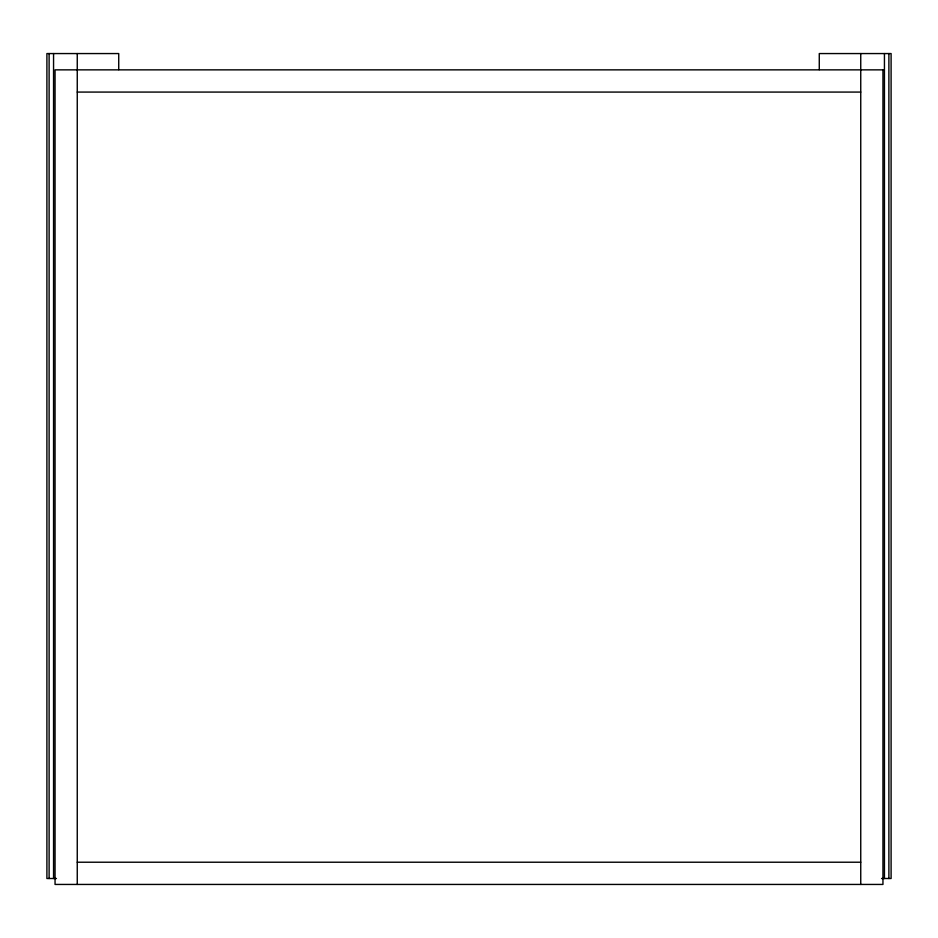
<?xml version="1.0" encoding="UTF-8"?>
<svg xmlns="http://www.w3.org/2000/svg" width="938" height="938" viewBox="0 0 938 938"><rect width="100%" height="100%" fill="white"/><g stroke="black" fill="none" stroke-linecap="round" stroke-linejoin="round"><path stroke-width="1.41" d="M77.256 92.076L860.744 92.076M77.256 862.221L860.744 862.221M56.444 878.507L46.9 878.507L46.9 53.56L118.727 53.56L118.727 69.682M881.556 878.507L891.1 878.507L891.1 53.56L819.273 53.56L819.273 69.682M888.884 53.56L888.884 878.507M884.44 53.56L884.44 878.507M860.744 53.56L860.744 884.44M77.256 53.56L77.256 884.44M53.56 53.56L53.56 878.507M49.116 53.56L49.116 878.507M882.951 69.858L55.049 69.858L55.049 884.44L882.951 884.44L882.951 69.858"/></g></svg>
